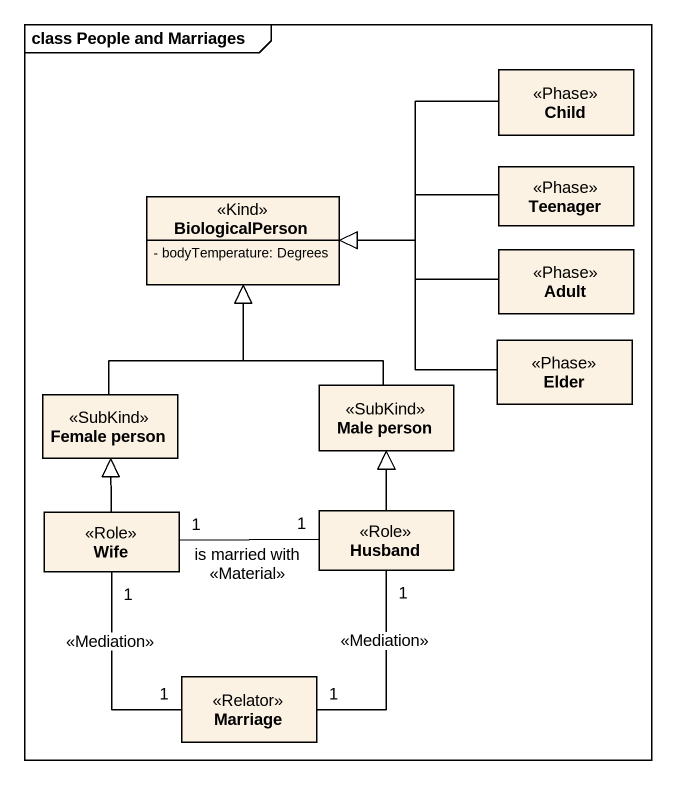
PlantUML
@startuml
mainframe class People and Marriages
hide circle
hide empty members
skinparam classAttributeIconSize 0
class Child <<Phase>>
class BiologicalPerson <<Kind>> {
  - bodyTemperature: Degrees
}
class Teenager <<Phase>>
class Adult <<Phase>>
class Elder <<Phase>>
class "Female person" as Female_person <<SubKind>>
class "Male person" as Male_person <<SubKind>>
class Wife <<Role>>
class Husband <<Role>>
class Marriage <<Relator>>
Child -left-|> BiologicalPerson
Teenager -left-|> BiologicalPerson
Adult -left-|> BiologicalPerson
Elder -left-|> BiologicalPerson
Female_person -up-|> BiologicalPerson
Male_person -up-|> BiologicalPerson
Wife -up-|> Female_person
Wife "1" -right- "1" Husband : is married with\n<<Material>>
Husband -up-|> Male_person
Marriage "1" -up- "1" Wife : <<Mediation>>
Marriage "1" -up- "1" Husband : <<Mediation>>
@enduml
